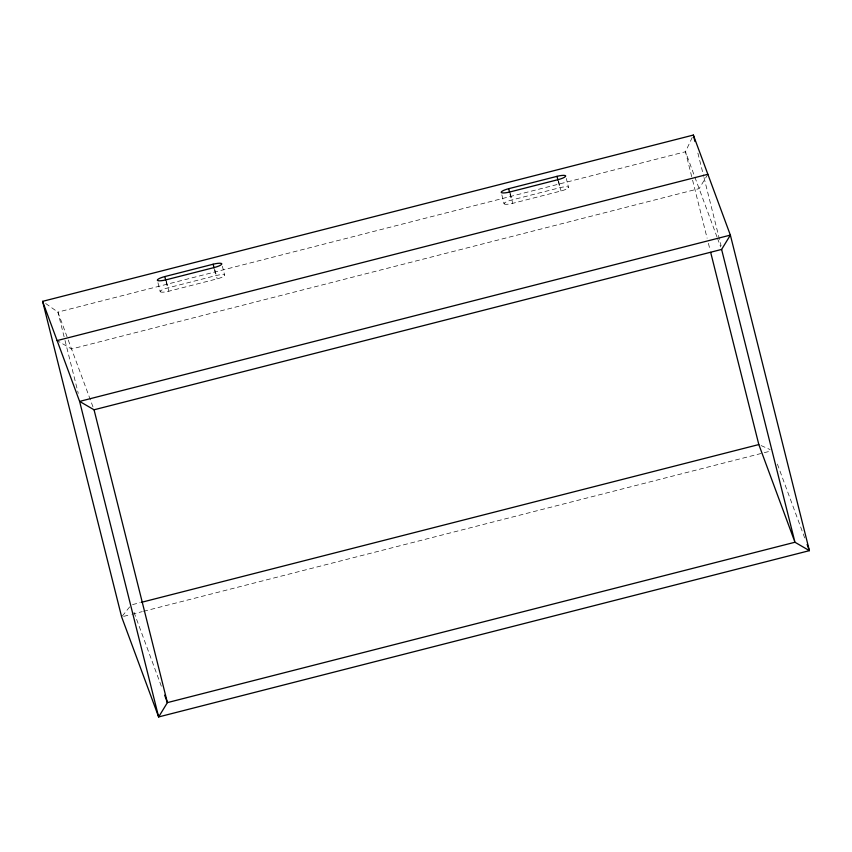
<?xml version="1.0" encoding="UTF-8"?>
<svg xmlns="http://www.w3.org/2000/svg" width="852" height="852" viewBox="0 0 852 852"><rect width="100%" height="100%" fill="white"/><g stroke="black" fill="none" stroke-linecap="round" stroke-linejoin="round"><path stroke-width="0.64" stroke-dasharray="4.26 3.19" d="M692.229 137.449L685.477 151.741L692.261 178.824M707.863 174.298L699.119 188.622L71.557 348.99L57.116 340.587M129.653 606.922L121.634 616.891L130.654 614.59M157.982 282.789L160.197 291.618A8.318 1.736 -14.1 0 1 167.652 287.933L215.971 275.579A8.318 1.736 -14.1 0 1 224.63 275.153L222.415 266.325M501.86 194.916L504.075 203.745A8.318 1.736 -14.1 0 1 511.53 200.06L559.849 187.706A8.318 1.736 -14.1 0 1 568.508 187.28L566.292 178.451M160.197 291.618A8.318 1.736 -14.1 0 0 168.856 291.203L217.185 278.849A8.318 1.736 -14.1 0 0 224.63 275.153M504.075 203.745A8.318 1.736 -14.1 0 0 512.734 203.33L561.063 190.976A8.318 1.736 -14.1 0 0 568.508 187.28M132.55 604.601L140.282 602.62M131.943 614.26L142.252 611.629M143.541 611.299L769.814 451.262M761.081 445.564L770.133 449.59M45.667 303.504L57.915 312.109L93.134 407.32M717.022 237.016L685.477 151.741L57.915 312.109L64.699 339.192M717.48 238.262L720.696 246.952M777.386 464.084L805.289 539.529M134.009 612.343L161.912 687.777M697.873 153.094L703.677 176.279M703.997 177.567L721.101 245.823M692.58 180.123L707.117 238.166M708.417 243.331L710.035 249.774M558.529 180.88L561.063 190.976M558.273 181.391L559.849 187.706M510.21 193.223L512.734 203.33M509.943 193.745L511.53 200.06M214.97 270.02L217.185 278.849M214.395 269.275L215.971 275.579M166.332 281.107L168.856 291.203M166.065 281.618L167.652 287.933M65.018 340.48L78.267 393.368"/><path stroke-width="1.28" d="M807.121 544.471L809.4 550.648L794.959 542.245L167.397 702.612L158.642 716.937L79.609 401.398L94.05 409.791L721.612 249.434L730.366 235.109L693.358 135.063L42.6 301.352L121.634 616.891L158.642 716.937L809.4 550.648L730.366 235.109L79.609 401.398L42.6 301.352M164.809 276.57L213.128 264.226A8.318 1.736 -14.1 0 1 221.786 263.8A8.318 1.736 -14.1 0 1 214.342 267.496L166.012 279.839A8.318 1.736 -14.1 0 1 157.354 280.265A8.318 1.736 -14.1 0 1 164.809 276.57L165.757 280.361M508.687 188.697L557.006 176.343A8.318 1.736 -14.1 0 1 565.664 175.927A8.318 1.736 -14.1 0 1 558.22 179.612L509.89 191.966A8.318 1.736 -14.1 0 1 501.232 192.392A8.318 1.736 -14.1 0 1 508.687 188.697L509.634 192.477M57.116 340.587L707.863 174.298M141.57 602.289L758.823 444.563L794.959 542.245L721.612 249.434M164.649 695.189L167.397 702.612L94.05 409.791M693.358 135.063L694.966 141.507M710.674 252.352L758.823 444.563M557.006 176.343L557.953 180.134M213.128 264.226L214.076 268.007"/></g></svg>
